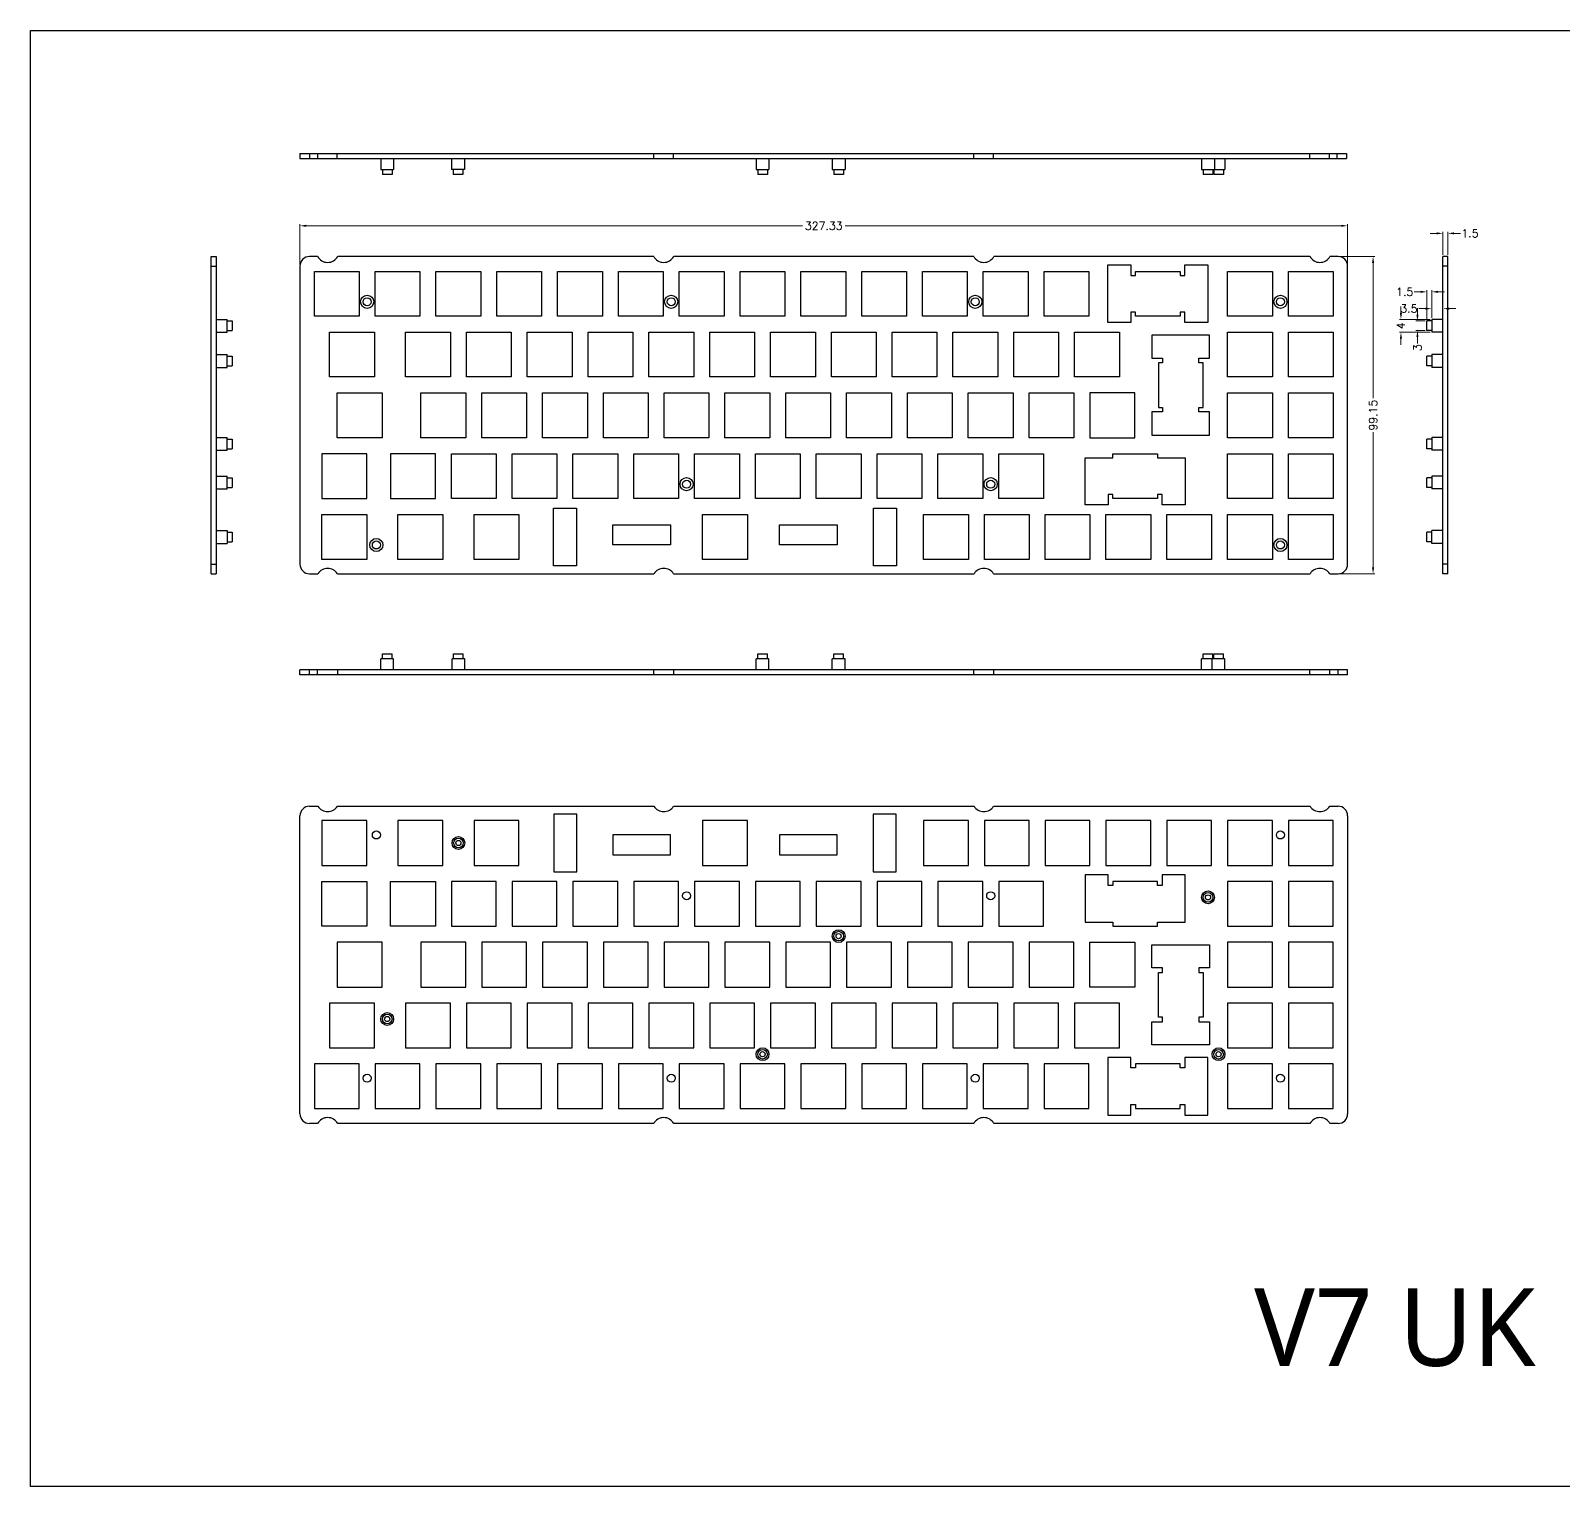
# Model space of a CAD drawing. Header units: millimetres. Extents: x 2565 to 3432, y -1041 to -587.
# Drawn here: x 2565.1 to 3044, y -1041.5 to -586.6 of the extents above; entities that cross this region are included whole.
import ezdxf

# ---------------------------------------------------------------- set-up
doc = ezdxf.new("R2010")
doc.units = ezdxf.units.MM
doc.header["$LTSCALE"] = 30.734
doc.header["$PDMODE"] = 3
doc.header["$PDSIZE"] = 8
doc.layers.get('0').update_dxf_attribs({"linetype": 'CONTINUOUS'})
doc.layers.get('Defpoints').update_dxf_attribs({"linetype": 'CONTINUOUS'})
doc.layers.add('dim', color=82, linetype='CONTINUOUS', lineweight=9)
doc.styles.add('ROMANC', font='romanc.shx', dxfattribs={"bigfont": 'gbcbig.shx'})
doc.dimstyles.new('YanXiu', dxfattribs={"dimtxt": 2.5, "dimasz": 2.2, "dimexe": 0.66, "dimexo": 0.66, "dimgap": 0.66, "dimtad": 0, "dimdsep": 46, "dimtxsty": 'ROMANC', "dimcen": 0, "dimclrd": 256, "dimclre": 131, "dimclrt": 42, "dimazin": 2, "dimtfac": 1, "dimtofl": 0, "dimtmove": 0, "dimatfit": 3, "dimfxl": 1, "dimlwd": 5, "dimlwe": 5, "dimarcsym": 0})

# ---------------------------------------------------------------- blocks, each defined once
blk = doc.blocks.new('*D10')
at = {"layer": 'Defpoints', "color": 0}
for p in [(2976.59, -647.56), (2649.26, -660.15), (2976.59, -660.15)]:
    blk.add_point(p, dxfattribs=at)
at = {"layer": 'dim', "color": 131, "lineweight": 5}
for p, q in [((2649.26, -659.65), (2649.26, -647.06)), ((2976.59, -659.65), (2976.59, -647.06))]:
    blk.add_line(p, q, dxfattribs=at)
at = {"layer": 'dim', "lineweight": 5}
for p, q in [((2651.26, -647.56), (2806.23, -647.56)), ((2974.59, -647.56), (2819.61, -647.56))]:
    blk.add_line(p, q, dxfattribs=at)
at = {"layer": 'dim'}
for points in [[(2651.26, -647.23), (2651.26, -647.89), (2649.26, -647.56)], [(2974.59, -647.23), (2974.59, -647.89), (2976.59, -647.56)]]:
    blk.add_solid(points, dxfattribs=at)
at = {"layer": 'dim', "color": 42, "insert": (2812.92, -647.56), "char_height": 2.5, "attachment_point": 5, "style": 'ROMANC'}
blk.add_mtext('327.33', dxfattribs=at)
blk = doc.blocks.new('*D11')
at = {"layer": 'Defpoints', "color": 0}
for p in [(2973.26, -657.15), (2972.04, -756.3), (2984.54, -756.3)]:
    blk.add_point(p, dxfattribs=at)
at = {"layer": 'dim', "color": 131, "lineweight": 5}
for p, q in [((2973.76, -657.15), (2985.04, -657.15)), ((2972.54, -756.3), (2985.04, -756.3))]:
    blk.add_line(p, q, dxfattribs=at)
at = {"layer": 'dim', "lineweight": 5}
for p, q in [((2984.54, -659.15), (2984.54, -701.41)), ((2984.54, -754.3), (2984.54, -712.05))]:
    blk.add_line(p, q, dxfattribs=at)
at = {"layer": 'dim'}
for points in [[(2984.2, -659.15), (2984.87, -659.15), (2984.54, -657.15)], [(2984.2, -754.3), (2984.87, -754.3), (2984.54, -756.3)]]:
    blk.add_solid(points, dxfattribs=at)
at = {"layer": 'dim', "color": 42, "insert": (2984.54, -706.73), "char_height": 2.5, "attachment_point": 5, "rotation": 90, "style": 'ROMANC'}
blk.add_mtext('99.15', dxfattribs=at)
blk = doc.blocks.new('*D12')
at = {"layer": 'Defpoints', "color": 0}
for p in [(3007.85, -649.92), (3006.35, -657.15), (3007.85, -657.15)]:
    blk.add_point(p, dxfattribs=at)
at = {"layer": 'dim', "lineweight": 5}
for p, q in [((3004.35, -649.92), (3002.35, -649.92)), ((3009.85, -649.92), (3011.85, -649.92))]:
    blk.add_line(p, q, dxfattribs=at)
at = {"layer": 'dim', "color": 131, "lineweight": 5}
for p, q in [((3006.35, -656.65), (3006.35, -649.42)), ((3007.85, -656.65), (3007.85, -649.42))]:
    blk.add_line(p, q, dxfattribs=at)
at = {"layer": 'dim'}
for points in [[(3004.35, -649.59), (3004.35, -650.25), (3006.35, -649.92)], [(3009.85, -649.59), (3009.85, -650.25), (3007.85, -649.92)]]:
    blk.add_solid(points, dxfattribs=at)
at = {"layer": 'dim', "color": 42, "insert": (3014.79, -649.92), "char_height": 2.5, "attachment_point": 5, "style": 'ROMANC'}
blk.add_mtext('1.5', dxfattribs=at)
blk = doc.blocks.new('*D13')
at = {"layer": 'Defpoints', "color": 0}
for p in [(3002.85, -673.45), (3002.85, -676.8), (3006.35, -676.8)]:
    blk.add_point(p, dxfattribs=at)
at = {"layer": 'dim', "lineweight": 5}
for p, q in [((3000.85, -673.45), (2998.85, -673.45)), ((3008.35, -673.45), (3010.35, -673.45))]:
    blk.add_line(p, q, dxfattribs=at)
at = {"layer": 'dim', "color": 131, "lineweight": 5}
for p, q in [((3002.85, -676.3), (3002.85, -672.95)), ((3006.35, -676.3), (3006.35, -672.95))]:
    blk.add_line(p, q, dxfattribs=at)
at = {"layer": 'dim'}
for points in [[(3000.85, -673.12), (3000.85, -673.78), (3002.85, -673.45)], [(3008.35, -673.12), (3008.35, -673.78), (3006.35, -673.45)]]:
    blk.add_solid(points, dxfattribs=at)
at = {"layer": 'dim', "color": 42, "insert": (2995.73, -673.45), "char_height": 2.5, "attachment_point": 5, "style": 'ROMANC'}
blk.add_mtext('3.5', dxfattribs=at)
blk = doc.blocks.new('*D14')
at = {"layer": 'Defpoints', "color": 0}
for p in [(3001.35, -668.2), (3001.35, -677.3), (3002.85, -676.8)]:
    blk.add_point(p, dxfattribs=at)
at = {"layer": 'dim', "lineweight": 5}
for p, q in [((2999.35, -668.2), (2997.35, -668.2)), ((3004.85, -668.2), (3006.85, -668.2))]:
    blk.add_line(p, q, dxfattribs=at)
at = {"layer": 'dim', "color": 131, "lineweight": 5}
for p, q in [((3001.35, -676.8), (3001.35, -667.7)), ((3002.85, -676.3), (3002.85, -667.7))]:
    blk.add_line(p, q, dxfattribs=at)
at = {"layer": 'dim'}
for points in [[(2999.35, -667.86), (2999.35, -668.53), (3001.35, -668.2)], [(3004.85, -667.86), (3004.85, -668.53), (3002.85, -668.2)]]:
    blk.add_solid(points, dxfattribs=at)
at = {"layer": 'dim', "color": 42, "insert": (2994.41, -668.2), "char_height": 2.5, "attachment_point": 5, "style": 'ROMANC'}
blk.add_mtext('1.5', dxfattribs=at)
blk = doc.blocks.new('*D15')
at = {"layer": 'Defpoints', "color": 0}
for p in [(3002.85, -676.8), (2993.24, -680.8), (3002.85, -680.8)]:
    blk.add_point(p, dxfattribs=at)
at = {"layer": 'dim', "lineweight": 5}
for p, q in [((2993.24, -674.8), (2993.24, -672.8)), ((2993.24, -682.8), (2993.24, -684.8))]:
    blk.add_line(p, q, dxfattribs=at)
at = {"layer": 'dim', "color": 131, "lineweight": 5}
for p, q in [((3002.35, -676.8), (2992.74, -676.8)), ((3002.35, -680.8), (2992.74, -680.8))]:
    blk.add_line(p, q, dxfattribs=at)
at = {"layer": 'dim'}
for points in [[(2992.91, -674.8), (2993.57, -674.8), (2993.24, -676.8)], [(2992.91, -682.8), (2993.57, -682.8), (2993.24, -680.8)]]:
    blk.add_solid(points, dxfattribs=at)
at = {"layer": 'dim', "color": 42, "insert": (2993.24, -678.8), "char_height": 2.5, "attachment_point": 5, "rotation": 90, "style": 'ROMANC'}
blk.add_mtext('4', dxfattribs=at)
blk = doc.blocks.new('*D16')
at = {"layer": 'Defpoints', "color": 0}
for p in [(3001.35, -677.3), (2998.39, -680.3), (3001.35, -680.3)]:
    blk.add_point(p, dxfattribs=at)
at = {"layer": 'dim', "lineweight": 5}
for p, q in [((2998.39, -675.3), (2998.39, -673.3)), ((2998.39, -682.3), (2998.39, -684.3))]:
    blk.add_line(p, q, dxfattribs=at)
at = {"layer": 'dim', "color": 131, "lineweight": 5}
for p, q in [((3000.85, -677.3), (2997.89, -677.3)), ((3000.85, -680.3), (2997.89, -680.3))]:
    blk.add_line(p, q, dxfattribs=at)
at = {"layer": 'dim'}
for points in [[(2998.06, -675.3), (2998.72, -675.3), (2998.39, -677.3)], [(2998.06, -682.3), (2998.72, -682.3), (2998.39, -680.3)]]:
    blk.add_solid(points, dxfattribs=at)
at = {"layer": 'dim', "color": 42, "insert": (2998.39, -685.63), "char_height": 2.5, "attachment_point": 5, "rotation": 90, "style": 'ROMANC'}
blk.add_mtext('3', dxfattribs=at)

msp = doc.modelspace()

# ---------------------------------------------------------------- linework, layer by layer
at = {"color": 7, "linetype": 'Continuous'}
for p, q in [((2649.259, -624.994), (2649.259, -626.494)), ((2649.259, -624.994), (2976.259, -624.994)), ((2649.259, -626.494), (2976.259, -626.494)), ((2652.259, -624.994), (2652.259, -626.494)), ((2654.701, -624.994), (2654.701, -626.494)), ((2660.817, -624.994), (2660.817, -626.494)), ((2674.524, -626.494), (2674.524, -629.994)), ((2678.524, -626.494), (2678.524, -629.994)), ((2696.644, -626.494), (2696.644, -629.994)), ((2700.644, -626.494), (2700.644, -629.994)), ((2759.701, -624.994), (2759.701, -626.494)), ((2765.817, -624.994), (2765.817, -626.494)), ((2791.789, -626.494), (2791.789, -629.994)), ((2795.789, -626.494), (2795.789, -629.994)), ((2815.554, -626.494), (2815.554, -629.994)), ((2819.554, -626.494), (2819.554, -629.994)), ((2859.701, -624.994), (2859.701, -626.494)), ((2865.817, -624.994), (2865.817, -626.494)), ((2930.959, -626.494), (2930.959, -629.994)), ((2934.959, -626.494), (2934.959, -629.994)), ((2938.259, -626.494), (2938.259, -629.994)), ((2964.701, -624.994), (2964.701, -626.494)), ((2970.817, -624.994), (2970.817, -626.494)), ((2973.259, -624.994), (2973.259, -626.494)), ((2976.259, -624.994), (2976.259, -626.494)), ((2674.524, -629.994), (2678.524, -629.994)), ((2675.024, -629.994), (2675.024, -631.494)), ((2678.024, -631.494), (2675.024, -631.494)), ((2678.024, -629.994), (2678.024, -631.494)), ((2700.644, -629.994), (2696.644, -629.994)), ((2697.144, -629.994), (2697.144, -631.494)), ((2700.144, -631.494), (2697.144, -631.494)), ((2700.144, -629.994), (2700.144, -631.494)), ((2791.789, -629.994), (2795.789, -629.994)), ((2792.289, -629.994), (2792.289, -631.494)), ((2795.289, -631.494), (2792.289, -631.494)), ((2795.289, -629.994), (2795.289, -631.494)), ((2815.554, -629.994), (2819.554, -629.994)), ((2816.054, -629.994), (2816.054, -631.494)), ((2819.054, -631.494), (2816.054, -631.494)), ((2819.054, -629.994), (2819.054, -631.494)), ((2930.959, -629.994), (2938.259, -629.994)), ((2931.459, -629.994), (2931.459, -631.494)), ((2934.459, -631.494), (2931.459, -631.494)), ((2934.459, -629.994), (2934.459, -631.494)), ((2934.759, -629.994), (2934.759, -631.494)), ((2937.759, -631.494), (2934.759, -631.494)), ((2937.759, -629.994), (2937.759, -631.494)), ((2621.553, -756.301), (2621.553, -657.151)), ((2621.553, -657.151), (2623.053, -657.151)), ((2621.553, -660.151), (2623.053, -660.151)), ((2623.053, -657.151), (2623.053, -756.301)), ((2649.259, -660.151), (2649.259, -753.301)), ((2654.778, -657.151), (2652.259, -657.151)), ((2759.778, -657.151), (2661.07, -657.151)), ((2859.778, -657.151), (2766.07, -657.151)), ((2964.778, -657.151), (2866.07, -657.151)), ((2901.684, -659.801), (2908.884, -659.801)), ((2901.684, -677.801), (2901.684, -659.801)), ((2908.884, -659.801), (2908.884, -663.101)), ((2925.684, -659.801), (2932.884, -659.801)), ((2925.684, -663.101), (2925.684, -659.801)), ((2932.884, -659.801), (2932.884, -677.801)), ((2973.589, -657.151), (2971.07, -657.151)), ((2976.589, -753.301), (2976.589, -660.151)), ((3006.348, -756.301), (3006.348, -657.151)), ((3007.848, -657.151), (3006.348, -657.151)), ((3007.848, -660.151), (3006.348, -660.151)), ((3007.848, -756.301), (3007.848, -657.151)), ((2653.759, -675.801), (2653.759, -661.801)), ((2653.759, -661.801), (2667.759, -661.801)), ((2667.759, -661.801), (2667.759, -675.801)), ((2672.759, -675.801), (2672.759, -661.801)), ((2672.759, -661.801), (2686.759, -661.801)), ((2686.759, -661.801), (2686.759, -675.801)), ((2691.759, -675.801), (2691.759, -661.801)), ((2691.759, -661.801), (2705.759, -661.801)), ((2705.759, -661.801), (2705.759, -675.801)), ((2710.759, -675.801), (2710.759, -661.801)), ((2710.759, -661.801), (2724.759, -661.801)), ((2724.759, -661.801), (2724.759, -675.801)), ((2729.759, -675.801), (2729.759, -661.801)), ((2729.759, -661.801), (2743.759, -661.801)), ((2743.759, -661.801), (2743.759, -675.801)), ((2748.759, -675.801), (2748.759, -661.801)), ((2748.759, -661.801), (2762.759, -661.801)), ((2762.759, -661.801), (2762.759, -675.801)), ((2767.759, -675.801), (2767.759, -661.801)), ((2767.759, -661.801), (2781.759, -661.801)), ((2781.759, -661.801), (2781.759, -675.801)), ((2786.759, -675.801), (2786.759, -661.801)), ((2786.759, -661.801), (2800.759, -661.801)), ((2800.759, -661.801), (2800.759, -675.801)), ((2805.759, -675.801), (2805.759, -661.801)), ((2805.759, -661.801), (2819.759, -661.801)), ((2819.759, -661.801), (2819.759, -675.801)), ((2824.759, -675.801), (2824.759, -661.801)), ((2824.759, -661.801), (2838.759, -661.801)), ((2838.759, -661.801), (2838.759, -675.801)), ((2843.759, -675.801), (2843.759, -661.801)), ((2843.759, -661.801), (2857.759, -661.801)), ((2857.759, -661.801), (2857.759, -675.801)), ((2862.759, -661.801), (2876.759, -661.801)), ((2862.759, -675.801), (2862.759, -661.801)), ((2876.759, -661.801), (2876.759, -675.801)), ((2881.759, -661.801), (2895.759, -661.801)), ((2881.759, -675.801), (2881.759, -661.801)), ((2895.759, -661.801), (2895.759, -675.801)), ((2908.884, -663.101), (2910.284, -663.101)), ((2910.284, -661.801), (2924.284, -661.801)), ((2910.284, -663.101), (2910.284, -661.801)), ((2924.284, -661.801), (2924.284, -663.101)), ((2924.284, -663.101), (2925.684, -663.101)), ((2939.089, -661.801), (2953.089, -661.801)), ((2939.089, -675.801), (2939.089, -661.801)), ((2953.089, -661.801), (2953.089, -675.801)), ((2958.089, -661.801), (2972.089, -661.801)), ((2958.089, -675.801), (2958.089, -661.801)), ((2972.089, -661.801), (2972.089, -675.801)), ((2910.284, -674.501), (2908.884, -674.501)), ((2908.884, -674.501), (2908.884, -677.801)), ((2910.284, -675.801), (2910.284, -674.501)), ((2925.684, -674.501), (2924.284, -674.501)), ((2924.284, -674.501), (2924.284, -675.801)), ((2925.684, -677.801), (2925.684, -674.501)), ((2623.053, -676.801), (2626.553, -676.801)), ((2626.553, -680.801), (2626.553, -676.801)), ((2626.553, -677.301), (2628.053, -677.301)), ((2628.053, -677.301), (2628.053, -680.301)), ((2667.759, -675.801), (2653.759, -675.801)), ((2686.759, -675.801), (2672.759, -675.801)), ((2705.759, -675.801), (2691.759, -675.801)), ((2724.759, -675.801), (2710.759, -675.801)), ((2743.759, -675.801), (2729.759, -675.801)), ((2762.759, -675.801), (2748.759, -675.801)), ((2781.759, -675.801), (2767.759, -675.801)), ((2800.759, -675.801), (2786.759, -675.801)), ((2819.759, -675.801), (2805.759, -675.801)), ((2838.759, -675.801), (2824.759, -675.801)), ((2857.759, -675.801), (2843.759, -675.801)), ((2876.759, -675.801), (2862.759, -675.801)), ((2895.759, -675.801), (2881.759, -675.801)), ((2908.884, -677.801), (2901.684, -677.801)), ((2924.284, -675.801), (2910.284, -675.801)), ((2932.884, -677.801), (2925.684, -677.801)), ((2953.089, -675.801), (2939.089, -675.801)), ((2972.089, -675.801), (2958.089, -675.801)), ((3001.348, -680.301), (3001.348, -677.301)), ((3002.848, -677.301), (3001.348, -677.301)), ((3002.848, -676.801), (3002.848, -680.801)), ((3006.348, -676.801), (3002.848, -676.801)), ((2623.053, -680.801), (2626.553, -680.801)), ((2626.553, -680.301), (2628.053, -680.301)), ((2658.524, -694.801), (2658.524, -680.801)), ((2658.524, -680.801), (2672.524, -680.801)), ((2672.524, -680.801), (2672.524, -694.801)), ((2682.289, -694.801), (2682.289, -680.801)), ((2682.289, -680.801), (2696.289, -680.801)), ((2696.289, -680.801), (2696.289, -694.801)), ((2701.289, -694.801), (2701.289, -680.801)), ((2701.289, -680.801), (2715.289, -680.801)), ((2715.289, -680.801), (2715.289, -694.801)), ((2720.289, -694.801), (2720.289, -680.801)), ((2720.289, -680.801), (2734.289, -680.801)), ((2734.289, -680.801), (2734.289, -694.801)), ((2739.289, -694.801), (2739.289, -680.801)), ((2739.289, -680.801), (2753.289, -680.801)), ((2753.289, -680.801), (2753.289, -694.801)), ((2758.289, -694.801), (2758.289, -680.801)), ((2758.289, -680.801), (2772.289, -680.801)), ((2772.289, -680.801), (2772.289, -694.801)), ((2777.289, -694.801), (2777.289, -680.801)), ((2777.289, -680.801), (2791.289, -680.801)), ((2791.289, -680.801), (2791.289, -694.801)), ((2796.289, -694.801), (2796.289, -680.801)), ((2796.289, -680.801), (2810.289, -680.801)), ((2810.289, -680.801), (2810.289, -694.801)), ((2815.289, -694.801), (2815.289, -680.801)), ((2815.289, -680.801), (2829.289, -680.801)), ((2829.289, -680.801), (2829.289, -694.801)), ((2834.289, -694.801), (2834.289, -680.801)), ((2834.289, -680.801), (2848.289, -680.801)), ((2848.289, -680.801), (2848.289, -694.801)), ((2853.289, -680.801), (2867.289, -680.801)), ((2853.289, -694.801), (2853.289, -680.801)), ((2867.289, -680.801), (2867.289, -694.801)), ((2872.289, -680.801), (2886.289, -680.801)), ((2872.289, -694.801), (2872.289, -680.801)), ((2886.289, -680.801), (2886.289, -694.801)), ((2891.289, -680.801), (2905.289, -680.801)), ((2891.289, -694.801), (2891.289, -680.801)), ((2905.289, -680.801), (2905.289, -694.801)), ((2939.089, -680.801), (2953.089, -680.801)), ((2939.089, -694.801), (2939.089, -680.801)), ((2953.089, -680.801), (2953.089, -694.801)), ((2958.089, -680.801), (2972.089, -680.801)), ((2958.089, -694.801), (2958.089, -680.801)), ((2972.089, -680.801), (2972.089, -694.801)), ((3002.848, -680.301), (3001.348, -680.301)), ((3006.348, -680.801), (3002.848, -680.801)), ((2623.053, -687.801), (2626.553, -687.801)), ((2626.553, -691.801), (2626.553, -687.801)), ((2626.553, -688.301), (2628.053, -688.301)), ((2628.053, -688.301), (2628.053, -691.301)), ((3001.348, -691.301), (3001.348, -688.301)), ((3002.848, -688.301), (3001.348, -688.301)), ((3002.848, -687.801), (3002.848, -691.801)), ((3006.348, -687.801), (3002.848, -687.801)), ((2623.053, -691.801), (2626.553, -691.801)), ((2626.553, -691.301), (2628.053, -691.301)), ((3002.848, -691.301), (3001.348, -691.301)), ((3006.348, -691.801), (3002.848, -691.801)), ((2672.524, -694.801), (2658.524, -694.801)), ((2696.289, -694.801), (2682.289, -694.801)), ((2715.289, -694.801), (2701.289, -694.801)), ((2734.289, -694.801), (2720.289, -694.801)), ((2753.289, -694.801), (2739.289, -694.801)), ((2772.289, -694.801), (2758.289, -694.801)), ((2791.289, -694.801), (2777.289, -694.801)), ((2810.289, -694.801), (2796.289, -694.801)), ((2829.289, -694.801), (2815.289, -694.801)), ((2848.289, -694.801), (2834.289, -694.801)), ((2867.289, -694.801), (2853.289, -694.801)), ((2886.289, -694.801), (2872.289, -694.801)), ((2905.289, -694.801), (2891.289, -694.801)), ((2953.089, -694.801), (2939.089, -694.801)), ((2972.089, -694.801), (2958.089, -694.801)), ((2660.909, -713.801), (2660.909, -699.801)), ((2660.909, -699.801), (2674.909, -699.801)), ((2674.909, -699.801), (2674.909, -713.801)), ((2687.054, -713.801), (2687.054, -699.801)), ((2687.054, -699.801), (2701.054, -699.801)), ((2701.054, -699.801), (2701.054, -713.801)), ((2706.054, -713.801), (2706.054, -699.801)), ((2706.054, -699.801), (2720.054, -699.801)), ((2720.054, -699.801), (2720.054, -713.801)), ((2725.054, -713.801), (2725.054, -699.801)), ((2725.054, -699.801), (2739.054, -699.801)), ((2739.054, -699.801), (2739.054, -713.801)), ((2744.054, -713.801), (2744.054, -699.801)), ((2744.054, -699.801), (2758.054, -699.801)), ((2758.054, -699.801), (2758.054, -713.801)), ((2763.054, -713.801), (2763.054, -699.801)), ((2763.054, -699.801), (2777.054, -699.801)), ((2777.054, -699.801), (2777.054, -713.801)), ((2782.054, -713.801), (2782.054, -699.801)), ((2782.054, -699.801), (2796.054, -699.801)), ((2796.054, -699.801), (2796.054, -713.801)), ((2801.054, -713.801), (2801.054, -699.801)), ((2801.054, -699.801), (2815.054, -699.801)), ((2815.054, -699.801), (2815.054, -713.801)), ((2820.054, -713.801), (2820.054, -699.801)), ((2820.054, -699.801), (2834.054, -699.801)), ((2834.054, -699.801), (2834.054, -713.801)), ((2839.054, -699.801), (2853.054, -699.801)), ((2839.054, -713.801), (2839.054, -699.801)), ((2853.054, -699.801), (2853.054, -713.801)), ((2858.054, -699.801), (2872.054, -699.801)), ((2858.054, -713.801), (2858.054, -699.801)), ((2872.054, -699.801), (2872.054, -713.801)), ((2877.054, -699.801), (2891.054, -699.801)), ((2877.054, -713.801), (2877.054, -699.801)), ((2891.054, -699.801), (2891.054, -713.801)), ((2939.089, -699.801), (2953.089, -699.801)), ((2939.089, -713.801), (2939.089, -699.801)), ((2953.089, -699.801), (2953.089, -713.801)), ((2958.089, -699.801), (2972.089, -699.801)), ((2958.089, -713.801), (2958.089, -699.801)), ((2972.089, -699.801), (2972.089, -713.801)), ((2623.053, -713.701), (2626.553, -713.701)), ((2623.053, -717.701), (2626.553, -717.701)), ((2626.553, -717.701), (2626.553, -713.701)), ((2626.553, -714.201), (2628.053, -714.201)), ((2626.553, -717.201), (2628.053, -717.201)), ((2628.053, -714.201), (2628.053, -717.201)), ((2674.909, -713.801), (2660.909, -713.801)), ((2701.054, -713.801), (2687.054, -713.801)), ((2720.054, -713.801), (2706.054, -713.801)), ((2739.054, -713.801), (2725.054, -713.801)), ((2758.054, -713.801), (2744.054, -713.801)), ((2777.054, -713.801), (2763.054, -713.801)), ((2796.054, -713.801), (2782.054, -713.801)), ((2815.054, -713.801), (2801.054, -713.801)), ((2834.054, -713.801), (2820.054, -713.801)), ((2853.054, -713.801), (2839.054, -713.801)), ((2872.054, -713.801), (2858.054, -713.801)), ((2891.054, -713.801), (2877.054, -713.801)), ((2953.089, -713.801), (2939.089, -713.801)), ((2972.089, -713.801), (2958.089, -713.801)), ((3002.848, -714.201), (3001.348, -714.201)), ((3001.348, -717.201), (3001.348, -714.201)), ((3002.848, -717.201), (3001.348, -717.201)), ((3006.348, -713.701), (3002.848, -713.701)), ((3002.848, -713.701), (3002.848, -717.701)), ((3006.348, -717.701), (3002.848, -717.701)), ((2696.564, -732.801), (2696.564, -718.801)), ((2696.564, -718.801), (2710.564, -718.801)), ((2710.564, -718.801), (2710.564, -732.801)), ((2715.564, -732.801), (2715.564, -718.801)), ((2715.564, -718.801), (2729.564, -718.801)), ((2729.564, -718.801), (2729.564, -732.801)), ((2734.564, -732.801), (2734.564, -718.801)), ((2734.564, -718.801), (2748.564, -718.801)), ((2748.564, -718.801), (2748.564, -732.801)), ((2753.564, -732.801), (2753.564, -718.801)), ((2753.564, -718.801), (2767.564, -718.801)), ((2767.564, -718.801), (2767.564, -732.801)), ((2772.564, -732.801), (2772.564, -718.801)), ((2772.564, -718.801), (2786.564, -718.801)), ((2786.564, -718.801), (2786.564, -732.801)), ((2791.564, -732.801), (2791.564, -718.801)), ((2791.564, -718.801), (2805.564, -718.801)), ((2805.564, -718.801), (2805.564, -732.801)), ((2810.564, -718.801), (2824.564, -718.801)), ((2810.564, -732.801), (2810.564, -718.801)), ((2824.564, -718.801), (2824.564, -732.801)), ((2829.564, -718.801), (2843.564, -718.801)), ((2829.564, -732.801), (2829.564, -718.801)), ((2843.564, -718.801), (2843.564, -732.801)), ((2848.564, -718.801), (2862.564, -718.801)), ((2848.564, -732.801), (2848.564, -718.801)), ((2862.564, -718.801), (2862.564, -732.801)), ((2867.564, -718.801), (2881.564, -718.801)), ((2867.564, -732.801), (2867.564, -718.801)), ((2881.564, -718.801), (2881.564, -732.801)), ((2894.589, -720.101), (2901.789, -720.101)), ((2894.589, -734.801), (2894.589, -720.101)), ((2901.789, -720.101), (2903.189, -720.101)), ((2901.789, -720.101), (2901.789, -720.101)), ((2903.189, -718.801), (2917.189, -718.801)), ((2903.189, -720.101), (2903.189, -718.801)), ((2917.189, -718.801), (2917.189, -720.101)), ((2917.189, -720.101), (2918.589, -720.101)), ((2918.589, -720.101), (2925.789, -720.101)), ((2918.589, -720.101), (2918.589, -720.101)), ((2925.789, -720.101), (2925.789, -734.801)), ((2939.089, -718.801), (2953.089, -718.801)), ((2939.089, -732.801), (2939.089, -718.801)), ((2953.089, -718.801), (2953.089, -732.801)), ((2958.089, -718.801), (2972.089, -718.801)), ((2958.089, -732.801), (2958.089, -718.801)), ((2972.089, -718.801), (2972.089, -732.801)), ((2623.053, -725.801), (2626.553, -725.801)), ((2626.553, -729.801), (2626.553, -725.801)), ((2626.553, -726.301), (2628.053, -726.301)), ((2628.053, -726.301), (2628.053, -729.301)), ((3002.848, -726.301), (3001.348, -726.301)), ((3001.348, -729.301), (3001.348, -726.301)), ((3006.348, -725.801), (3002.848, -725.801)), ((3002.848, -725.801), (3002.848, -729.801)), ((2623.053, -729.801), (2626.553, -729.801)), ((2626.553, -729.301), (2628.053, -729.301)), ((2903.189, -731.501), (2901.789, -731.501)), ((2901.789, -731.501), (2901.789, -734.801)), ((2903.189, -732.801), (2903.189, -731.501)), ((2918.589, -731.501), (2917.189, -731.501)), ((2917.189, -731.501), (2917.189, -732.801)), ((2918.589, -734.801), (2918.589, -731.501)), ((3002.848, -729.301), (3001.348, -729.301)), ((3006.348, -729.801), (3002.848, -729.801)), ((2710.564, -732.801), (2696.564, -732.801)), ((2729.564, -732.801), (2715.564, -732.801)), ((2728.464, -753.801), (2728.464, -735.801)), ((2728.464, -735.801), (2735.664, -735.801)), ((2748.564, -732.801), (2734.564, -732.801)), ((2735.664, -735.801), (2735.664, -753.801)), ((2767.564, -732.801), (2753.564, -732.801)), ((2786.564, -732.801), (2772.564, -732.801)), ((2805.564, -732.801), (2791.564, -732.801)), ((2824.564, -732.801), (2810.564, -732.801)), ((2828.464, -735.801), (2835.664, -735.801)), ((2828.464, -753.801), (2828.464, -735.801)), ((2843.564, -732.801), (2829.564, -732.801)), ((2835.664, -735.801), (2835.664, -753.801)), ((2862.564, -732.801), (2848.564, -732.801)), ((2881.564, -732.801), (2867.564, -732.801)), ((2901.789, -734.801), (2894.589, -734.801)), ((2917.189, -732.801), (2903.189, -732.801)), ((2925.789, -734.801), (2918.589, -734.801)), ((2953.089, -732.801), (2939.089, -732.801)), ((2972.089, -732.801), (2958.089, -732.801)), ((2656.129, -751.801), (2656.129, -737.801)), ((2656.129, -737.801), (2670.129, -737.801)), ((2670.129, -737.801), (2670.129, -751.801)), ((2679.894, -751.801), (2679.894, -737.801)), ((2679.894, -737.801), (2693.894, -737.801)), ((2693.894, -737.801), (2693.894, -751.801)), ((2703.659, -751.801), (2703.659, -737.801)), ((2703.659, -737.801), (2717.659, -737.801)), ((2717.659, -737.801), (2717.659, -751.801)), ((2747.064, -747.301), (2747.064, -741.051)), ((2747.064, -741.051), (2765.064, -741.051)), ((2765.064, -741.051), (2765.064, -747.301)), ((2775.064, -751.801), (2775.064, -737.801)), ((2775.064, -737.801), (2789.064, -737.801)), ((2789.064, -737.801), (2789.064, -751.801)), ((2799.064, -741.051), (2817.064, -741.051)), ((2799.064, -747.301), (2799.064, -741.051)), ((2817.064, -741.051), (2817.064, -747.301)), ((2844.089, -737.801), (2858.089, -737.801)), ((2844.089, -751.801), (2844.089, -737.801)), ((2858.089, -737.801), (2858.089, -751.801)), ((2863.089, -737.801), (2877.089, -737.801)), ((2863.089, -751.801), (2863.089, -737.801)), ((2877.089, -737.801), (2877.089, -751.801)), ((2882.089, -737.801), (2896.089, -737.801)), ((2882.089, -751.801), (2882.089, -737.801)), ((2896.089, -737.801), (2896.089, -751.801)), ((2901.089, -737.801), (2915.089, -737.801)), ((2901.089, -751.801), (2901.089, -737.801)), ((2915.089, -737.801), (2915.089, -751.801)), ((2920.089, -737.801), (2934.089, -737.801)), ((2920.089, -751.801), (2920.089, -737.801)), ((2934.089, -737.801), (2934.089, -751.801)), ((2939.089, -737.801), (2953.089, -737.801)), ((2939.089, -751.801), (2939.089, -737.801)), ((2953.089, -737.801), (2953.089, -751.801)), ((2958.089, -737.801), (2972.089, -737.801)), ((2958.089, -751.801), (2958.089, -737.801)), ((2972.089, -737.801), (2972.089, -751.801)), ((2623.053, -742.801), (2626.553, -742.801)), ((2623.053, -746.801), (2626.553, -746.801)), ((2626.553, -742.801), (2626.553, -746.801)), ((2626.553, -743.301), (2628.053, -743.301)), ((2626.553, -746.301), (2628.053, -746.301)), ((2628.053, -743.301), (2628.053, -746.301)), ((3002.848, -743.301), (3001.348, -743.301)), ((3001.348, -746.301), (3001.348, -743.301)), ((3002.848, -746.301), (3001.348, -746.301)), ((3006.348, -742.801), (3002.848, -742.801)), ((3002.848, -746.801), (3002.848, -742.801)), ((3006.348, -746.801), (3002.848, -746.801)), ((2765.064, -747.301), (2747.064, -747.301)), ((2817.064, -747.301), (2799.064, -747.301)), ((2621.553, -753.301), (2623.053, -753.301)), ((2621.553, -756.301), (2623.053, -756.301)), ((2652.259, -756.301), (2654.866, -756.301)), ((2670.129, -751.801), (2656.129, -751.801)), ((2660.982, -756.301), (2759.866, -756.301)), ((2693.894, -751.801), (2679.894, -751.801)), ((2717.659, -751.801), (2703.659, -751.801)), ((2735.664, -753.801), (2728.464, -753.801)), ((2765.982, -756.301), (2859.866, -756.301)), ((2789.064, -751.801), (2775.064, -751.801)), ((2835.664, -753.801), (2828.464, -753.801)), ((2858.089, -751.801), (2844.089, -751.801)), ((2877.089, -751.801), (2863.089, -751.801)), ((2865.982, -756.301), (2964.866, -756.301)), ((2896.089, -751.801), (2882.089, -751.801)), ((2915.089, -751.801), (2901.089, -751.801)), ((2934.089, -751.801), (2920.089, -751.801)), ((2953.089, -751.801), (2939.089, -751.801)), ((2972.089, -751.801), (2958.089, -751.801)), ((2970.982, -756.301), (2973.589, -756.301)), ((3007.848, -753.301), (3006.348, -753.301)), ((3007.848, -756.301), (3006.348, -756.301)), ((2674.524, -786.349), (2674.524, -782.849)), ((2678.524, -782.849), (2674.524, -782.849)), ((2675.024, -782.849), (2675.024, -781.349)), ((2675.024, -781.349), (2678.024, -781.349)), ((2678.024, -782.849), (2678.024, -781.349)), ((2678.524, -786.349), (2678.524, -782.849)), ((2696.777, -786.349), (2696.777, -782.849)), ((2700.777, -782.849), (2696.777, -782.849)), ((2697.277, -782.849), (2697.277, -781.349)), ((2697.277, -781.349), (2700.277, -781.349)), ((2700.277, -782.849), (2700.277, -781.349)), ((2700.777, -786.349), (2700.777, -782.849)), ((2791.789, -786.349), (2791.789, -782.849)), ((2795.789, -782.849), (2791.789, -782.849)), ((2792.289, -782.849), (2792.289, -781.349)), ((2792.289, -781.349), (2795.289, -781.349)), ((2795.289, -782.849), (2795.289, -781.349)), ((2795.789, -786.349), (2795.789, -782.849)), ((2815.554, -786.349), (2815.554, -782.849)), ((2819.554, -782.849), (2815.554, -782.849)), ((2816.054, -782.849), (2816.054, -781.349)), ((2816.054, -781.349), (2819.054, -781.349)), ((2819.054, -782.849), (2819.054, -781.349)), ((2819.554, -786.349), (2819.554, -782.849)), ((2938.259, -782.849), (2930.959, -782.849)), ((2930.959, -786.349), (2930.959, -782.849)), ((2931.459, -781.349), (2934.459, -781.349)), ((2931.459, -782.849), (2931.459, -781.349)), ((2934.259, -786.349), (2934.259, -782.849)), ((2934.459, -782.849), (2934.459, -781.349)), ((2934.759, -781.349), (2937.759, -781.349)), ((2934.759, -782.849), (2934.759, -781.349)), ((2937.759, -782.849), (2937.759, -781.349)), ((2938.259, -786.349), (2938.259, -782.849)), ((2649.259, -787.849), (2649.259, -786.349)), ((2976.589, -786.349), (2649.259, -786.349)), ((2976.589, -787.849), (2649.259, -787.849)), ((2652.259, -787.849), (2652.259, -786.349)), ((2654.778, -787.849), (2654.778, -786.349)), ((2661.07, -787.849), (2661.07, -786.349)), ((2759.778, -787.849), (2759.778, -786.349)), ((2766.07, -787.849), (2766.07, -786.349)), ((2859.778, -787.849), (2859.778, -786.349)), ((2866.07, -787.849), (2866.07, -786.349)), ((2964.778, -787.849), (2964.778, -786.349)), ((2971.07, -787.849), (2971.07, -786.349)), ((2973.589, -787.849), (2973.589, -786.349)), ((2976.589, -787.849), (2976.589, -786.349)), ((2649.259, -925.067), (2649.259, -831.917)), ((2652.259, -828.917), (2654.866, -828.917)), ((2660.982, -828.917), (2759.866, -828.917)), ((2728.564, -831.417), (2728.564, -849.417)), ((2735.764, -831.417), (2728.564, -831.417)), ((2735.764, -849.417), (2735.764, -831.417)), ((2765.982, -828.917), (2859.866, -828.917)), ((2828.364, -831.417), (2828.364, -849.417)), ((2835.564, -831.417), (2828.364, -831.417)), ((2835.564, -849.417), (2835.564, -831.417)), ((2865.982, -828.917), (2964.866, -828.917)), ((2970.982, -828.917), (2973.589, -828.917)), ((2976.589, -831.917), (2976.589, -925.067)), ((2656.129, -833.417), (2656.129, -847.417)), ((2670.129, -833.417), (2656.129, -833.417)), ((2670.129, -847.417), (2670.129, -833.417)), ((2679.894, -833.417), (2679.894, -847.417)), ((2693.894, -833.417), (2679.894, -833.417)), ((2693.894, -847.417), (2693.894, -833.417)), ((2703.659, -833.417), (2703.659, -847.417)), ((2717.659, -833.417), (2703.659, -833.417)), ((2717.659, -847.417), (2717.659, -833.417)), ((2747.064, -837.917), (2747.064, -844.167)), ((2765.064, -837.917), (2747.064, -837.917)), ((2765.064, -844.167), (2765.064, -837.917)), ((2775.064, -833.417), (2775.064, -847.417)), ((2789.064, -833.417), (2775.064, -833.417)), ((2789.064, -847.417), (2789.064, -833.417)), ((2799.064, -837.917), (2799.064, -844.167)), ((2817.064, -837.917), (2799.064, -837.917)), ((2817.064, -844.167), (2817.064, -837.917)), ((2844.089, -833.417), (2844.089, -847.417)), ((2858.089, -833.417), (2844.089, -833.417)), ((2858.089, -847.417), (2858.089, -833.417)), ((2877.089, -833.417), (2863.089, -833.417)), ((2863.089, -833.417), (2863.089, -847.417)), ((2877.089, -847.417), (2877.089, -833.417)), ((2896.089, -833.417), (2882.089, -833.417)), ((2882.089, -833.417), (2882.089, -847.417)), ((2896.089, -847.417), (2896.089, -833.417)), ((2915.089, -833.417), (2901.089, -833.417)), ((2901.089, -833.417), (2901.089, -847.417)), ((2915.089, -847.417), (2915.089, -833.417)), ((2934.089, -833.417), (2920.089, -833.417)), ((2920.089, -833.417), (2920.089, -847.417)), ((2934.089, -847.417), (2934.089, -833.417)), ((2953.089, -833.417), (2939.089, -833.417)), ((2939.089, -833.417), (2939.089, -847.417)), ((2953.089, -847.417), (2953.089, -833.417)), ((2972.089, -833.417), (2958.089, -833.417)), ((2958.089, -833.417), (2958.089, -847.417)), ((2972.089, -847.417), (2972.089, -833.417)), ((2656.129, -847.417), (2670.129, -847.417)), ((2679.894, -847.417), (2693.894, -847.417)), ((2703.659, -847.417), (2717.659, -847.417)), ((2747.064, -844.167), (2765.064, -844.167)), ((2775.064, -847.417), (2789.064, -847.417)), ((2799.064, -844.167), (2817.064, -844.167)), ((2844.089, -847.417), (2858.089, -847.417)), ((2863.089, -847.417), (2877.089, -847.417)), ((2882.089, -847.417), (2896.089, -847.417)), ((2901.089, -847.417), (2915.089, -847.417)), ((2920.089, -847.417), (2934.089, -847.417)), ((2939.089, -847.417), (2953.089, -847.417)), ((2958.089, -847.417), (2972.089, -847.417)), ((2728.564, -849.417), (2735.764, -849.417)), ((2828.364, -849.417), (2835.564, -849.417)), ((2901.789, -850.417), (2894.589, -850.417)), ((2894.589, -850.417), (2894.589, -865.117)), ((2901.789, -853.717), (2901.789, -850.417)), ((2925.789, -850.417), (2918.589, -850.417)), ((2918.589, -850.417), (2918.589, -853.717)), ((2925.789, -865.117), (2925.789, -850.417)), ((2696.564, -852.417), (2696.564, -866.417)), ((2710.564, -852.417), (2696.564, -852.417)), ((2710.564, -866.417), (2710.564, -852.417)), ((2715.564, -852.417), (2715.564, -866.417)), ((2729.564, -852.417), (2715.564, -852.417)), ((2729.564, -866.417), (2729.564, -852.417)), ((2734.564, -852.417), (2734.564, -866.417)), ((2748.564, -852.417), (2734.564, -852.417)), ((2748.564, -866.417), (2748.564, -852.417)), ((2753.564, -852.417), (2753.564, -866.417)), ((2767.564, -852.417), (2753.564, -852.417)), ((2767.564, -866.417), (2767.564, -852.417)), ((2772.564, -852.417), (2772.564, -866.417)), ((2786.564, -852.417), (2772.564, -852.417)), ((2786.564, -866.417), (2786.564, -852.417)), ((2791.564, -852.417), (2791.564, -866.417)), ((2805.564, -852.417), (2791.564, -852.417)), ((2805.564, -866.417), (2805.564, -852.417)), ((2810.564, -852.417), (2810.564, -866.417)), ((2824.564, -852.417), (2810.564, -852.417)), ((2824.564, -866.417), (2824.564, -852.417)), ((2829.564, -852.417), (2829.564, -866.417)), ((2843.564, -852.417), (2829.564, -852.417)), ((2843.564, -866.417), (2843.564, -852.417)), ((2862.564, -852.417), (2848.564, -852.417)), ((2848.564, -852.417), (2848.564, -866.417)), ((2862.564, -866.417), (2862.564, -852.417)), ((2881.564, -852.417), (2867.564, -852.417)), ((2867.564, -852.417), (2867.564, -866.417)), ((2881.564, -866.417), (2881.564, -852.417)), ((2903.189, -853.717), (2901.789, -853.717)), ((2917.189, -852.417), (2903.189, -852.417)), ((2903.189, -852.417), (2903.189, -853.717)), ((2917.189, -853.717), (2917.189, -852.417)), ((2918.589, -853.717), (2917.189, -853.717)), ((2953.089, -852.417), (2939.089, -852.417)), ((2939.089, -852.417), (2939.089, -866.417)), ((2953.089, -866.417), (2953.089, -852.417)), ((2972.089, -852.417), (2958.089, -852.417)), ((2958.089, -852.417), (2958.089, -866.417)), ((2972.089, -866.417), (2972.089, -852.417)), ((2696.564, -866.417), (2710.564, -866.417)), ((2715.564, -866.417), (2729.564, -866.417)), ((2734.564, -866.417), (2748.564, -866.417)), ((2753.564, -866.417), (2767.564, -866.417)), ((2772.564, -866.417), (2786.564, -866.417)), ((2791.564, -866.417), (2805.564, -866.417)), ((2810.564, -866.417), (2824.564, -866.417)), ((2829.564, -866.417), (2843.564, -866.417)), ((2848.564, -866.417), (2862.564, -866.417)), ((2867.564, -866.417), (2881.564, -866.417)), ((2894.589, -865.117), (2901.789, -865.117)), ((2901.789, -865.117), (2903.189, -865.117)), ((2901.789, -865.117), (2901.789, -865.117)), ((2903.189, -865.117), (2903.189, -866.417)), ((2903.189, -866.417), (2917.189, -866.417)), ((2917.189, -865.117), (2918.589, -865.117)), ((2917.189, -866.417), (2917.189, -865.117)), ((2918.589, -865.117), (2925.789, -865.117)), ((2918.589, -865.117), (2918.589, -865.117)), ((2939.089, -866.417), (2953.089, -866.417)), ((2958.089, -866.417), (2972.089, -866.417)), ((2660.909, -871.417), (2660.909, -885.417)), ((2674.909, -871.417), (2660.909, -871.417)), ((2674.909, -885.417), (2674.909, -871.417)), ((2687.054, -871.417), (2687.054, -885.417)), ((2701.054, -871.417), (2687.054, -871.417)), ((2701.054, -885.417), (2701.054, -871.417)), ((2706.054, -871.417), (2706.054, -885.417)), ((2720.054, -871.417), (2706.054, -871.417)), ((2720.054, -885.417), (2720.054, -871.417)), ((2725.054, -871.417), (2725.054, -885.417)), ((2739.054, -871.417), (2725.054, -871.417)), ((2739.054, -885.417), (2739.054, -871.417)), ((2744.054, -871.417), (2744.054, -885.417)), ((2758.054, -871.417), (2744.054, -871.417)), ((2758.054, -885.417), (2758.054, -871.417)), ((2763.054, -871.417), (2763.054, -885.417)), ((2777.054, -871.417), (2763.054, -871.417)), ((2777.054, -885.417), (2777.054, -871.417)), ((2782.054, -871.417), (2782.054, -885.417)), ((2796.054, -871.417), (2782.054, -871.417)), ((2796.054, -885.417), (2796.054, -871.417)), ((2801.054, -871.417), (2801.054, -885.417)), ((2815.054, -871.417), (2801.054, -871.417)), ((2815.054, -885.417), (2815.054, -871.417)), ((2820.054, -871.417), (2820.054, -885.417)), ((2834.054, -871.417), (2820.054, -871.417)), ((2834.054, -885.417), (2834.054, -871.417)), ((2853.054, -871.417), (2839.054, -871.417)), ((2839.054, -871.417), (2839.054, -885.417)), ((2853.054, -885.417), (2853.054, -871.417)), ((2872.054, -871.417), (2858.054, -871.417)), ((2858.054, -871.417), (2858.054, -885.417)), ((2872.054, -885.417), (2872.054, -871.417)), ((2891.054, -871.417), (2877.054, -871.417)), ((2877.054, -871.417), (2877.054, -885.417)), ((2891.054, -885.417), (2891.054, -871.417)), ((2953.089, -871.417), (2939.089, -871.417)), ((2939.089, -871.417), (2939.089, -885.417)), ((2953.089, -885.417), (2953.089, -871.417)), ((2972.089, -871.417), (2958.089, -871.417)), ((2958.089, -871.417), (2958.089, -885.417)), ((2972.089, -885.417), (2972.089, -871.417)), ((2660.909, -885.417), (2674.909, -885.417)), ((2687.054, -885.417), (2701.054, -885.417)), ((2706.054, -885.417), (2720.054, -885.417)), ((2725.054, -885.417), (2739.054, -885.417)), ((2744.054, -885.417), (2758.054, -885.417)), ((2763.054, -885.417), (2777.054, -885.417)), ((2782.054, -885.417), (2796.054, -885.417)), ((2801.054, -885.417), (2815.054, -885.417)), ((2820.054, -885.417), (2834.054, -885.417)), ((2839.054, -885.417), (2853.054, -885.417)), ((2858.054, -885.417), (2872.054, -885.417)), ((2877.054, -885.417), (2891.054, -885.417)), ((2939.089, -885.417), (2953.089, -885.417)), ((2958.089, -885.417), (2972.089, -885.417)), ((2658.524, -890.417), (2658.524, -904.417)), ((2672.524, -890.417), (2658.524, -890.417)), ((2672.524, -904.417), (2672.524, -890.417)), ((2682.289, -890.417), (2682.289, -904.417)), ((2696.289, -890.417), (2682.289, -890.417)), ((2696.289, -904.417), (2696.289, -890.417)), ((2701.289, -890.417), (2701.289, -904.417)), ((2715.289, -890.417), (2701.289, -890.417)), ((2715.289, -904.417), (2715.289, -890.417)), ((2720.289, -890.417), (2720.289, -904.417)), ((2734.289, -890.417), (2720.289, -890.417)), ((2734.289, -904.417), (2734.289, -890.417)), ((2739.289, -890.417), (2739.289, -904.417)), ((2753.289, -890.417), (2739.289, -890.417)), ((2753.289, -904.417), (2753.289, -890.417)), ((2758.289, -890.417), (2758.289, -904.417)), ((2772.289, -890.417), (2758.289, -890.417)), ((2772.289, -904.417), (2772.289, -890.417)), ((2777.289, -890.417), (2777.289, -904.417)), ((2791.289, -890.417), (2777.289, -890.417)), ((2791.289, -904.417), (2791.289, -890.417)), ((2796.289, -890.417), (2796.289, -904.417)), ((2810.289, -890.417), (2796.289, -890.417)), ((2810.289, -904.417), (2810.289, -890.417)), ((2829.289, -890.417), (2815.289, -890.417)), ((2815.289, -890.417), (2815.289, -904.417)), ((2829.289, -904.417), (2829.289, -890.417)), ((2848.289, -890.417), (2834.289, -890.417)), ((2834.289, -890.417), (2834.289, -904.417)), ((2848.289, -904.417), (2848.289, -890.417)), ((2867.289, -890.417), (2853.289, -890.417)), ((2853.289, -890.417), (2853.289, -904.417)), ((2867.289, -904.417), (2867.289, -890.417)), ((2886.289, -890.417), (2872.289, -890.417)), ((2872.289, -890.417), (2872.289, -904.417)), ((2886.289, -904.417), (2886.289, -890.417)), ((2905.289, -890.417), (2891.289, -890.417)), ((2891.289, -890.417), (2891.289, -904.417)), ((2905.289, -904.417), (2905.289, -890.417)), ((2953.089, -890.417), (2939.089, -890.417)), ((2939.089, -890.417), (2939.089, -904.417)), ((2953.089, -904.417), (2953.089, -890.417)), ((2972.089, -890.417), (2958.089, -890.417)), ((2958.089, -890.417), (2958.089, -904.417)), ((2972.089, -904.417), (2972.089, -890.417)), ((2658.524, -904.417), (2672.524, -904.417)), ((2682.289, -904.417), (2696.289, -904.417)), ((2701.289, -904.417), (2715.289, -904.417)), ((2720.289, -904.417), (2734.289, -904.417)), ((2739.289, -904.417), (2753.289, -904.417)), ((2758.289, -904.417), (2772.289, -904.417)), ((2777.289, -904.417), (2791.289, -904.417)), ((2796.289, -904.417), (2810.289, -904.417)), ((2815.289, -904.417), (2829.289, -904.417)), ((2834.289, -904.417), (2848.289, -904.417)), ((2853.289, -904.417), (2867.289, -904.417)), ((2872.289, -904.417), (2886.289, -904.417)), ((2891.289, -904.417), (2905.289, -904.417)), ((2939.089, -904.417), (2953.089, -904.417)), ((2958.089, -904.417), (2972.089, -904.417)), ((2653.759, -909.417), (2653.759, -923.417)), ((2667.759, -909.417), (2653.759, -909.417)), ((2667.759, -923.417), (2667.759, -909.417)), ((2672.759, -909.417), (2672.759, -923.417)), ((2686.759, -909.417), (2672.759, -909.417)), ((2686.759, -923.417), (2686.759, -909.417)), ((2691.759, -909.417), (2691.759, -923.417)), ((2705.759, -909.417), (2691.759, -909.417)), ((2705.759, -923.417), (2705.759, -909.417)), ((2710.759, -909.417), (2710.759, -923.417)), ((2724.759, -909.417), (2710.759, -909.417)), ((2724.759, -923.417), (2724.759, -909.417)), ((2729.759, -909.417), (2729.759, -923.417)), ((2743.759, -909.417), (2729.759, -909.417)), ((2743.759, -923.417), (2743.759, -909.417)), ((2748.759, -909.417), (2748.759, -923.417)), ((2762.759, -909.417), (2748.759, -909.417)), ((2762.759, -923.417), (2762.759, -909.417)), ((2767.759, -909.417), (2767.759, -923.417)), ((2781.759, -909.417), (2767.759, -909.417)), ((2781.759, -923.417), (2781.759, -909.417)), ((2786.759, -909.417), (2786.759, -923.417)), ((2800.759, -909.417), (2786.759, -909.417)), ((2800.759, -923.417), (2800.759, -909.417)), ((2819.759, -909.417), (2805.759, -909.417)), ((2805.759, -909.417), (2805.759, -923.417)), ((2819.759, -923.417), (2819.759, -909.417)), ((2838.759, -909.417), (2824.759, -909.417)), ((2824.759, -909.417), (2824.759, -923.417)), ((2838.759, -923.417), (2838.759, -909.417)), ((2857.759, -909.417), (2843.759, -909.417)), ((2843.759, -909.417), (2843.759, -923.417)), ((2857.759, -923.417), (2857.759, -909.417)), ((2876.759, -909.417), (2862.759, -909.417)), ((2862.759, -909.417), (2862.759, -923.417)), ((2876.759, -923.417), (2876.759, -909.417)), ((2895.759, -909.417), (2881.759, -909.417)), ((2881.759, -909.417), (2881.759, -923.417)), ((2895.759, -923.417), (2895.759, -909.417)), ((2908.884, -907.417), (2901.684, -907.417)), ((2901.684, -907.417), (2901.684, -925.417)), ((2908.884, -910.717), (2908.884, -907.417)), ((2924.284, -909.417), (2910.284, -909.417)), ((2910.284, -909.417), (2910.284, -910.717)), ((2924.284, -910.717), (2924.284, -909.417)), ((2932.884, -907.417), (2925.684, -907.417)), ((2925.684, -907.417), (2925.684, -910.717)), ((2932.884, -925.417), (2932.884, -907.417)), ((2953.089, -909.417), (2939.089, -909.417)), ((2939.089, -909.417), (2939.089, -923.417)), ((2953.089, -923.417), (2953.089, -909.417)), ((2972.089, -909.417), (2958.089, -909.417)), ((2958.089, -909.417), (2958.089, -923.417)), ((2972.089, -923.417), (2972.089, -909.417)), ((2910.284, -910.717), (2908.884, -910.717)), ((2925.684, -910.717), (2924.284, -910.717)), ((2653.759, -923.417), (2667.759, -923.417)), ((2672.759, -923.417), (2686.759, -923.417)), ((2691.759, -923.417), (2705.759, -923.417)), ((2710.759, -923.417), (2724.759, -923.417)), ((2729.759, -923.417), (2743.759, -923.417)), ((2748.759, -923.417), (2762.759, -923.417)), ((2767.759, -923.417), (2781.759, -923.417)), ((2786.759, -923.417), (2800.759, -923.417)), ((2805.759, -923.417), (2819.759, -923.417)), ((2824.759, -923.417), (2838.759, -923.417)), ((2843.759, -923.417), (2857.759, -923.417)), ((2862.759, -923.417), (2876.759, -923.417)), ((2881.759, -923.417), (2895.759, -923.417)), ((2908.884, -922.117), (2910.284, -922.117)), ((2908.884, -925.417), (2908.884, -922.117)), ((2910.284, -922.117), (2910.284, -923.417)), ((2910.284, -923.417), (2924.284, -923.417)), ((2924.284, -922.117), (2925.684, -922.117)), ((2924.284, -923.417), (2924.284, -922.117)), ((2925.684, -922.117), (2925.684, -925.417)), ((2939.089, -923.417), (2953.089, -923.417)), ((2958.089, -923.417), (2972.089, -923.417)), ((2654.778, -928.067), (2652.259, -928.067)), ((2759.778, -928.067), (2661.07, -928.067)), ((2859.778, -928.067), (2766.07, -928.067)), ((2964.778, -928.067), (2866.07, -928.067)), ((2901.684, -925.417), (2908.884, -925.417)), ((2925.684, -925.417), (2932.884, -925.417)), ((2973.589, -928.067), (2971.07, -928.067))]:
    msp.add_line(p, q, dxfattribs=at)
msp.add_lwpolyline([(2565.131, -586.579), (3431.657, -586.579), (3431.657, -1041.452), (2565.131, -1041.452)], close=True)
at = {"color": 1, "linetype": 'Continuous'}
for points in [[(2933.444, -712.941), (2933.444, -705.741), (2930.144, -705.741), (2930.144, -704.341), (2931.444, -704.341), (2931.444, -690.341), (2930.144, -690.341), (2930.144, -688.941), (2933.444, -688.941), (2933.444, -681.741), (2915.444, -681.741), (2915.444, -688.941), (2918.744, -688.941), (2918.744, -690.341), (2917.444, -690.341), (2917.444, -704.341), (2918.744, -704.341), (2918.744, -705.741), (2915.444, -705.741), (2915.444, -712.941)], [(2896.054, -699.801), (2896.054, -713.801), (2910.054, -713.801), (2910.054, -699.801)], [(2656.129, -732.801), (2670.129, -732.801), (2670.129, -718.801), (2656.129, -718.801)], [(2677.564, -718.801), (2677.564, -732.801), (2691.564, -732.801), (2691.564, -718.801)], [(2656.129, -852.417), (2670.129, -852.417), (2670.129, -866.417), (2656.129, -866.417)], [(2677.564, -866.417), (2677.564, -852.417), (2691.564, -852.417), (2691.564, -866.417)], [(2896.054, -885.417), (2896.054, -871.417), (2910.054, -871.417), (2910.054, -885.417)], [(2933.444, -872.277), (2933.444, -879.477), (2930.144, -879.477), (2930.144, -880.877), (2931.444, -880.877), (2931.444, -894.877), (2930.144, -894.877), (2930.144, -896.277), (2933.444, -896.277), (2933.444, -903.477), (2915.444, -903.477), (2915.444, -896.277), (2918.744, -896.277), (2918.744, -894.877), (2917.444, -894.877), (2917.444, -880.877), (2918.744, -880.877), (2918.744, -879.477), (2915.444, -879.477), (2915.444, -872.277)]]:
    msp.add_lwpolyline(points, close=True, dxfattribs=at)
at = {"color": 7, "linetype": 'Continuous'}
for centre, radius in [((2670.259, -671.301), 2.05), ((2670.259, -671.301), 1.25), ((2765.259, -671.301), 2.05), ((2765.259, -671.301), 1.25), ((2860.259, -671.301), 2.05), ((2860.259, -671.301), 1.25), ((2955.589, -671.301), 2.05), ((2955.589, -671.301), 1.25), ((2770.064, -728.301), 2.05), ((2770.064, -728.301), 1.25), ((2865.064, -728.301), 2.05), ((2865.064, -728.301), 1.25), ((2673.129, -747.301), 2.05), ((2673.129, -747.301), 1.25), ((2955.589, -747.301), 2.05), ((2955.589, -747.301), 1.25), ((2673.129, -837.917), 1.25), ((2955.589, -837.917), 1.25), ((2698.777, -840.417), 2), ((2698.777, -840.417), 1.5), ((2698.777, -840.417), 0.8), ((2770.064, -856.917), 1.25), ((2865.064, -856.917), 1.25), ((2932.959, -857.417), 2), ((2932.959, -857.417), 1.5), ((2932.959, -857.417), 0.8), ((2676.524, -895.417), 2), ((2676.524, -895.417), 1.5), ((2676.524, -895.417), 0.8), ((2793.789, -906.417), 2), ((2793.789, -906.417), 1.5), ((2936.259, -906.417), 2), ((2936.259, -906.417), 1.5), ((2793.789, -906.417), 0.8), ((2936.259, -906.417), 0.8), ((2670.259, -913.917), 1.25), ((2765.259, -913.917), 1.25), ((2860.259, -913.917), 1.25), ((2955.589, -913.917), 1.25)]:
    msp.add_circle(centre, radius, dxfattribs=at)
at = {"color": 6, "linetype": 'Continuous'}
for radius in [2, 1.5, 0.8]:
    msp.add_circle((2817.554, -869.517), radius, dxfattribs=at)
at = {"color": 7, "linetype": 'Continuous'}
for centre, radius, start, end in [((2652.259, -660.151), 3, 90, 180), ((2657.924, -655.401), 3.6, 209.0853, 330.9147), ((2762.924, -655.401), 3.6, 209.0853, 330.9147), ((2862.924, -655.401), 3.6, 209.0853, 330.9147), ((2967.924, -655.401), 3.6, 209.0853, 330.9147), ((2973.589, -660.151), 3, 0, 90), ((2652.259, -753.301), 3, 180, 270), ((2657.924, -758.201), 3.6, 31.85543, 148.14457), ((2762.924, -758.201), 3.6, 31.85543, 148.14457), ((2862.924, -758.201), 3.6, 31.85543, 148.14457), ((2967.924, -758.201), 3.6, 31.85543, 148.14457), ((2973.589, -753.301), 3, 270, 0), ((2652.259, -831.917), 3, 90, 180), ((2657.924, -827.017), 3.6, 211.85543, 328.14457), ((2762.924, -827.017), 3.6, 211.85543, 328.14457), ((2862.924, -827.017), 3.6, 211.85543, 328.14457), ((2967.924, -827.017), 3.6, 211.85543, 328.14457), ((2973.589, -831.917), 3, 0, 90), ((2652.259, -925.067), 3, 180, 270), ((2657.924, -929.817), 3.6, 29.0853, 150.9147), ((2762.924, -929.817), 3.6, 29.0853, 150.9147), ((2862.924, -929.817), 3.6, 29.0853, 150.9147), ((2967.924, -929.817), 3.6, 29.0853, 150.9147), ((2973.589, -925.067), 3, 270, 0)]:
    msp.add_arc(centre, radius, start, end, dxfattribs=at)

# ---------------------------------------------------------------- texts
at = {"layer": 'dim', "color": 42, "insert": (2947.378, -979.558), "char_height": 24.26674, "attachment_point": 1, "style": 'ROMANC'}
msp.add_mtext('{\\fMicrosoft YaHei|b0|i0|c134|p34;\\C6;V7 UK}', dxfattribs=at)

# ---------------------------------------------------------------- dimensions: what is measured, and where the dimension line sits
at = {"layer": 'dim'}
for base, p1, p2, picture, middle in [((2976.589, -647.561), (2649.259, -660.151), (2976.589, -660.151), '*D10', (2812.924, -647.561)), ((3007.848, -649.919), (3006.348, -657.151), (3007.848, -657.151), '*D12', (3014.788, -649.919)), ((3001.348, -668.198), (3002.848, -676.801), (3001.348, -677.301), '*D14', (2994.408, -668.198)), ((3002.848, -673.449), (3006.348, -676.801), (3002.848, -676.801), '*D13', (2995.729, -673.449))]:
    dim = msp.add_linear_dim(base=base, p1=p1, p2=p2, dimstyle='YanXiu', override={"dimasz": 2, "dimexe": 0.49975, "dimexo": 0.49975, "dimgap": 0.49975}, dxfattribs=at)
    dim.commit()
    dim.dimension.update_dxf_attribs({"geometry": picture, "text_midpoint": middle})
for base, p1, p2, picture, middle in [((2984.536, -756.301), (2973.259, -657.151), (2972.038, -756.301), '*D11', (2984.536, -706.726)), ((2993.239, -680.801), (3002.848, -676.801), (3002.848, -680.801), '*D15', (2993.239, -678.801))]:
    dim = msp.add_linear_dim(base=base, p1=p1, p2=p2, angle=90, dimstyle='YanXiu', override={"dimasz": 2, "dimexe": 0.49975, "dimexo": 0.49975, "dimgap": 0.49975}, dxfattribs=at)
    dim.commit()
    dim.dimension.update_dxf_attribs({"geometry": picture, "text_midpoint": middle})
dim = msp.add_linear_dim(base=(2998.389, -680.301), p1=(3001.348, -677.301), p2=(3001.348, -680.301), angle=90, dimstyle='YanXiu', override={"dimasz": 2, "dimexe": 0.49975, "dimexo": 0.49975, "dimgap": 0.49975}, dxfattribs=at)
dim.commit()
dim.dimension.update_dxf_attribs({"geometry": '*D16', "text_midpoint": (2998.389, -685.635), "dimtype": 160})

doc.saveas('drawing.dxf')
